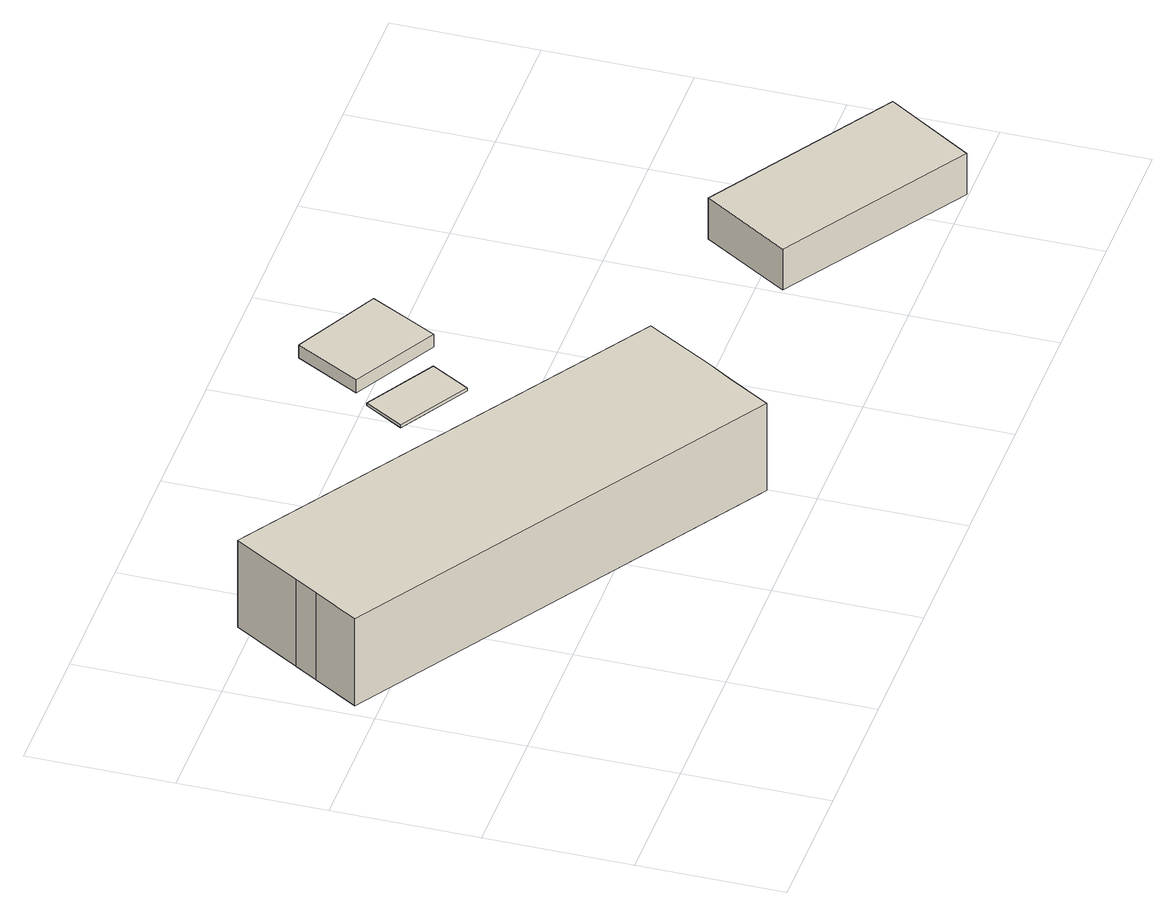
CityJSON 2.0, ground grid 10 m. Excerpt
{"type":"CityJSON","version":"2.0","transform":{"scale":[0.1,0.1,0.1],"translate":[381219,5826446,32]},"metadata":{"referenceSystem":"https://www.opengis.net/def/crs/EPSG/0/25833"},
"CityObjects":{
"building1":{"type":"Building","attributes":{"Gemeindeschluessel":"11000012","BezugspunktDach":"2200","function":"31001_2721","measuredHeight":9.62,"storeysAboveGround":1},"address":[{"country":"Germany","locality":"Berlin","thoroughfareNumber":"101 (3)","thoroughfareName":"Schwarzer Weg"}],"geometry":[{"type":"Solid","lod":"1","boundaries":[[[[0,1,2,3,4,5,6,7]],[[8,9,10,11,12,13,14,15]],[[8,15,7,6]],[[9,8,6,5]],[[10,9,5,4]],[[11,10,4,3]],[[12,11,3,2]],[[13,12,2,1]],[[14,13,1,0]],[[15,14,0,7]]]]}]},
"building2":{"type":"Building","attributes":{"Gemeindeschluessel":"11000012","BezugspunktDach":"2200","function":"31001_2463","measuredHeight":0.24,"storeysAboveGround":1},"address":[{"country":"Germany","locality":"Berlin","thoroughfareNumber":"101 (6)","thoroughfareName":"Schwarzer Weg"}],"geometry":[{"type":"Solid","lod":"1","boundaries":[[[[16,17,18,19]],[[20,21,22,23]],[[20,23,19,18]],[[21,20,18,17]],[[22,21,17,16]],[[23,22,16,19]]]]}]},
"building3":{"type":"Building","attributes":{"Gemeindeschluessel":"11000012","BezugspunktDach":"2200","function":"31001_2463","measuredHeight":1.04,"storeysAboveGround":1},"address":[{"country":"Germany","locality":"Berlin","thoroughfareNumber":"101 (7)","thoroughfareName":"Schwarzer Weg"}],"geometry":[{"type":"Solid","lod":"1","boundaries":[[[[24,25,26,27]],[[28,29,30,31]],[[28,31,27,26]],[[29,28,26,25]],[[30,29,25,24]],[[31,30,24,27]]]]}]},
"building4":{"type":"Building","attributes":{"Gemeindeschluessel":"11000012","BezugspunktDach":"2200","function":"31001_2723","measuredHeight":3.24,"storeysAboveGround":1},"address":[{"country":"Germany","locality":"Berlin","thoroughfareNumber":"101 (5)","thoroughfareName":"Schwarzer Weg"}],"geometry":[{"type":"Solid","lod":"1","boundaries":[[[[32,33,34,35]],[[36,37,38,39]],[[36,39,35,34]],[[37,36,34,33]],[[38,37,33,32]],[[39,38,32,35]]]]}]}
},
"vertices":[
[300,33,78],[319,64,78],[329,79,78],[357,126,78],[68,310,78],[39,263,78],[29,247,78],[10,216,78],[29,247,10],[39,263,10],[68,310,10],[357,126,10],[329,79,10],[319,64,10],[300,33,10],[10,216,10],
[337,240,19],[353,267,19],[304,296,19],[288,269,19],[304,296,17],[353,267,17],[337,240,17],[288,269,17],
[371,272,30],[396,319,30],[336,350,30],[311,305,30],[336,350,20],[396,319,20],[371,272,20],[311,305,20],
[631,1,43],[670,61,43],[540,143,43],[502,83,43],[540,143,11],[670,61,11],[631,1,11],[502,83,11]
]}
